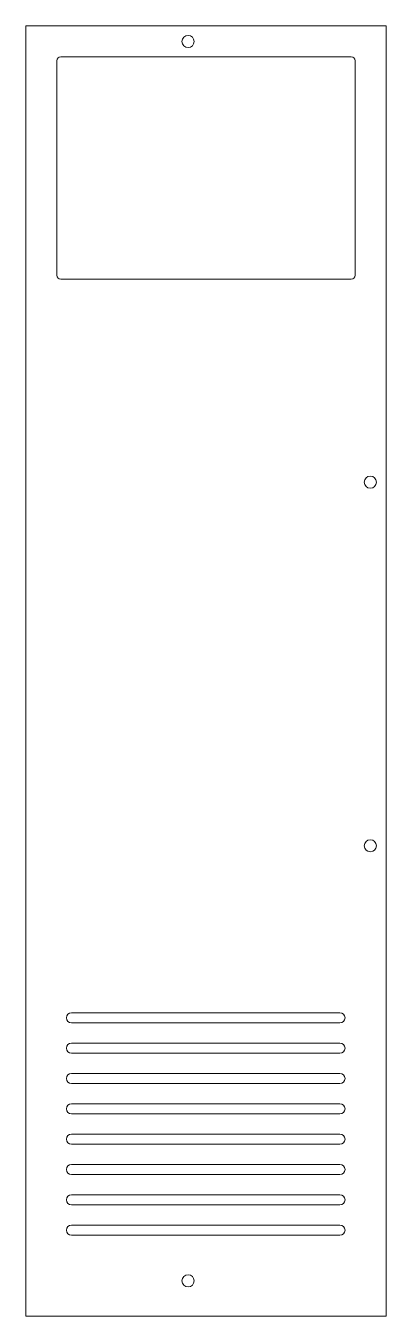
# Model space of a CAD drawing. Header units: inches. Extents: x -4.4 to 4.4, y -15.9 to 15.9.
import ezdxf

# ---------------------------------------------------------------- set-up
doc = ezdxf.new("R2010")
doc.units = ezdxf.units.IN
doc.header["$MEASUREMENT"] = 0

msp = doc.modelspace()

# ---------------------------------------------------------------- linework, layer by layer
at = {"color": 7, "linetype": 'Continuous', "lineweight": 15}
for p, q in [((4.447, 15.947), (-4.447, 15.947)), ((-4.447, 15.947), (-4.447, -15.947)), ((4.447, -15.947), (4.447, 15.947)), ((-3.682, 15.082), (-3.682, 9.782)), ((3.582, 15.182), (-3.582, 15.182)), ((3.682, 9.782), (3.682, 15.082)), ((-3.582, 9.682), (3.582, 9.682)), ((3.307, -8.447), (-3.322, -8.447)), ((-3.322, -8.697), (3.307, -8.697)), ((3.307, -9.197), (-3.322, -9.197)), ((-3.322, -9.447), (3.307, -9.447)), ((3.307, -9.947), (-3.322, -9.947)), ((-3.322, -10.197), (3.307, -10.197)), ((3.307, -10.697), (-3.322, -10.697)), ((-3.322, -10.947), (3.307, -10.947)), ((3.307, -11.447), (-3.322, -11.447)), ((-3.322, -11.697), (3.307, -11.697)), ((3.307, -12.197), (-3.322, -12.197)), ((-3.322, -12.447), (3.307, -12.447)), ((3.307, -12.947), (-3.322, -12.947)), ((-3.322, -13.197), (3.307, -13.197)), ((3.307, -13.697), (-3.322, -13.697)), ((-3.322, -13.947), (3.307, -13.947)), ((-4.447, -15.947), (4.447, -15.947))]:
    msp.add_line(p, q, dxfattribs=at)
for centre in [(-0.443, 15.557), (4.057, 4.667), (4.057, -4.319), (-0.443, -15.072)]:
    msp.add_circle(centre, 0.15, dxfattribs=at)
for centre, radius, start, end in [((-3.582, 15.082), 0.1, 90, 180), ((3.582, 15.082), 0.1, 0, 90), ((-3.582, 9.782), 0.1, 180, 270), ((3.582, 9.782), 0.1, 270, 0), ((-3.322, -8.572), 0.125, 90, 270), ((3.307, -8.572), 0.125, 270, 90), ((-3.322, -9.322), 0.125, 90, 270), ((3.307, -9.322), 0.125, 270, 90), ((-3.322, -10.072), 0.125, 90, 270), ((3.307, -10.072), 0.125, 270, 90), ((-3.322, -10.822), 0.125, 90, 270), ((3.307, -10.822), 0.125, 270, 90), ((-3.322, -11.572), 0.125, 90, 270), ((3.307, -11.572), 0.125, 270, 90), ((-3.322, -12.322), 0.125, 90, 270), ((3.307, -12.322), 0.125, 270, 90), ((-3.322, -13.072), 0.125, 90, 270), ((3.307, -13.072), 0.125, 270, 90), ((-3.322, -13.822), 0.125, 90, 270), ((3.307, -13.822), 0.125, 270, 90)]:
    msp.add_arc(centre, radius, start, end, dxfattribs=at)

doc.saveas('drawing.dxf')
